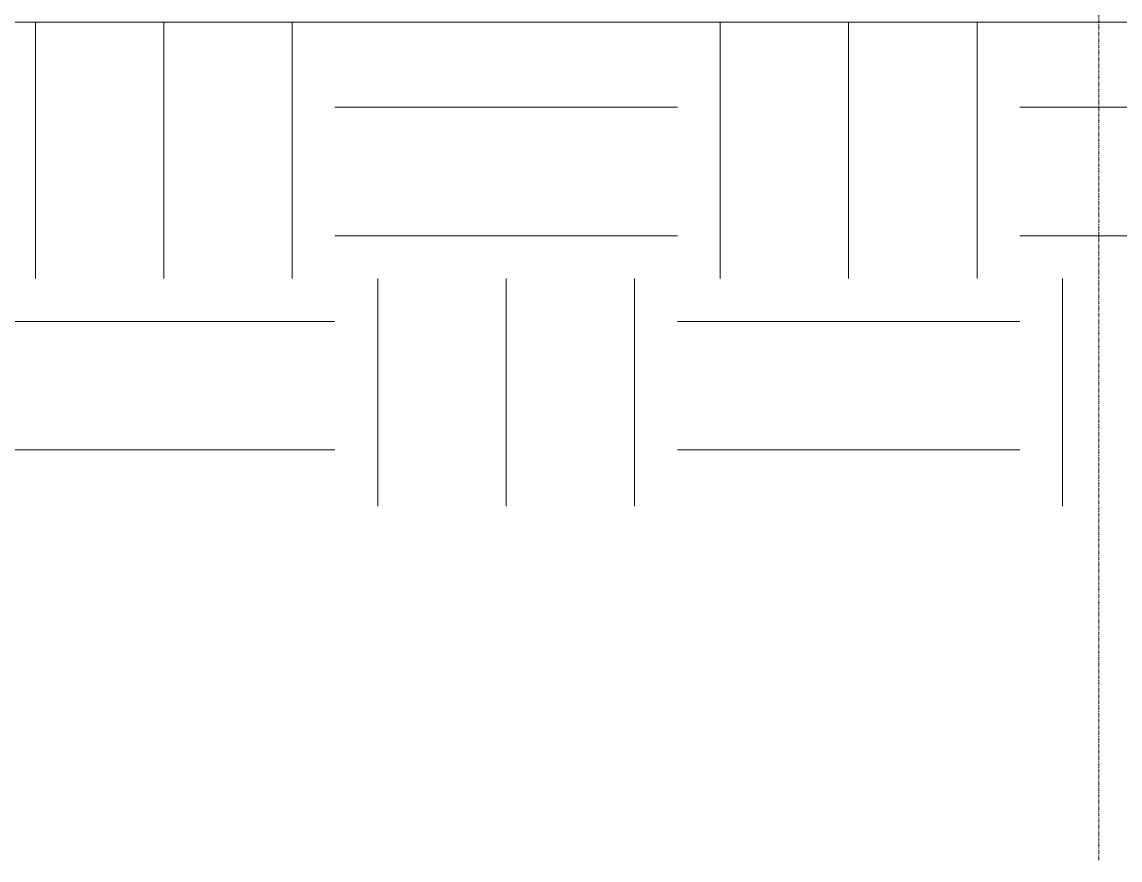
# Model space of a CAD drawing. Header units: inches. Extents: x 21386 to 98862, y -290 to 853.
# Drawn here: x 32191.2 to 32345.1, y -129.4 to -12 of the extents above; entities that cross this region are included whole.
import ezdxf

# ---------------------------------------------------------------- set-up
doc = ezdxf.new("R2010")
doc.units = ezdxf.units.IN
doc.header["$MEASUREMENT"] = 0
doc.linetypes.add('Grid Line 1_2_', pattern=[0.875, 0.5, -0.125, 0.125, -0.125])
doc.layers.add('C-TOPO', color=7, linetype='Continuous', lineweight=13)
doc.layers.add('S-GRID', color=1, linetype='Continuous', lineweight=9)

msp = doc.modelspace()

# ---------------------------------------------------------------- hatches: boundary and pattern name
at = {"layer": 'C-TOPO', "lineweight": 9}
h = msp.add_hatch(dxfattribs=at)
h.set_pattern_fill('FP_36', color=8, style=0, pattern_type=2)
h.set_pattern_definition([(0, (22011.01, 102), (48, 48), [48, -48]), (0, (22011.01, 120), (48, 48), [48, -48]), (0, (22011.01, 138), (48, 48), [48, -48]), (90, (22017.01, 144), (-48, 48), [48, -48]), (90, (22035.01, 144), (-48, 48), [48, -48]), (90, (22053.01, 144), (-48, 48), [48, -48])])
h.paths.add_polyline_path([(32495.26, -79.83), (33506.61, -79.83), (33506.61, -48), (33501.61, -48), (33501.61, -36), (33506.61, -36), (33506.61, -12.01), (31848.11, -12.01), (31848.11, -36), (31853.11, -36), (31853.11, -48), (31848.11, -48), (31848.11, -79.83), (32355.41, -79.83)], flags=0)

# ---------------------------------------------------------------- linework, layer by layer
at = {"layer": 'C-TOPO'}
msp.add_line((31896.29, -12.01), (33506.61, -12.01), dxfattribs=at)
at = {"layer": 'C-TOPO', "color": 8, "lineweight": 9}
msp.add_line((31896.29, -12.01), (33506.61, -12.01), dxfattribs=at)
at = {"layer": 'S-GRID', "linetype": 'Grid Line 1_2_'}
msp.add_line((32342.11, -129.44), (32342.11, 738.66), dxfattribs=at)
msp.add_line((32342.11, -129.44), (32342.11, 738.66), dxfattribs=at)

doc.saveas('drawing.dxf')
